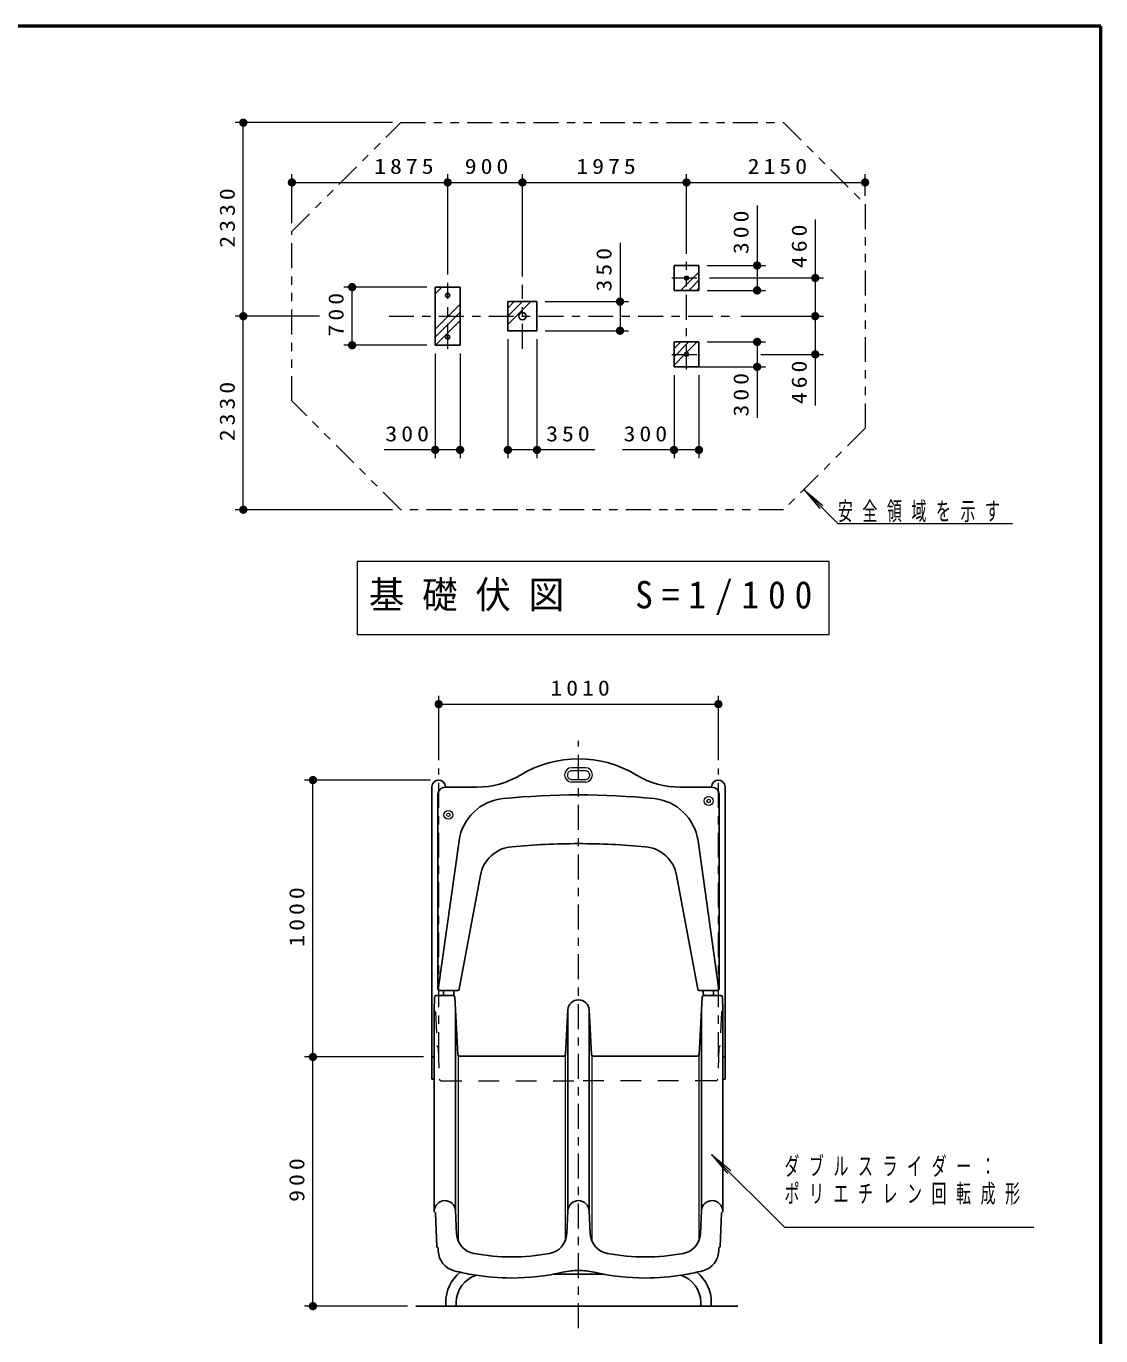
# Model space of a CAD drawing. Units: millimetres on the paper, scale 1:30, with parts at other scales. Extents: x -365 to 0, y -40 to 257.
# Drawn here: x -129.4 to 0, y 99.3 to 257 of the extents above; entities that cross this region are included whole.
import ezdxf

# ---------------------------------------------------------------- set-up
doc = ezdxf.new("R2010")
doc.units = ezdxf.units.MM
for name, pattern in [('USER1', [4.5, 2.5, -2]), ('USER2', [6, 3, -1, 1, -1]), ('USER3', [8, 3, -1, 1, -1, 1, -1])]:
    doc.linetypes.add(name, pattern=pattern)
doc.layers.add('LY_1', color=7, linetype='Continuous', lineweight=13)
doc.styles.add('ＭＳ ゴシック', font='')
doc.styles.get('ＭＳ ゴシック').set_extended_font_data('MS Gothic')

# ---------------------------------------------------------------- blocks, each defined once
blk = doc.blocks.new('filled_dot')
at = {"color": 0, "linetype": 'Continuous', "lineweight": -2, "const_width": 1.25}
blk.add_lwpolyline([(-0.625, 0, 1), (0.625, 0, 1)], format="xyb", close=True, dxfattribs=at)

msp = doc.modelspace()

# ---------------------------------------------------------------- linework, layer by layer
at = {"layer": 'LY_1', "lineweight": 50}
for p, q in [((0, 257), (-365, 257)), ((0, 0), (0, 257))]:
    msp.add_line(p, q, dxfattribs=at)
at = {"layer": 'LY_1'}
for p, q in [((-85.276, 245.385), (-104.219, 245.385)), ((-103.219, 222.085), (-103.219, 245.385)), ((-97.371, 233.291), (-97.371, 239.185)), ((-97.371, 238.185), (-78.621, 238.185)), ((-78.621, 227.115), (-78.621, 239.185)), ((-78.621, 238.185), (-69.621, 238.185)), ((-69.621, 226.865), (-69.621, 239.185)), ((-69.621, 238.185), (-49.871, 238.185)), ((-49.871, 229.61), (-49.871, 239.185)), ((-49.871, 238.185), (-28.37, 238.185)), ((-28.37, 236.579), (-28.37, 239.185)), ((-41.371, 235.418), (-41.371, 225.185)), ((-34.371, 233.732), (-34.371, 222.085)), ((-57.871, 230.911), (-57.871, 220.335)), ((-50.587, 225.185), (-48.371, 227.401)), ((-47.371, 228.185), (-40.371, 228.185)), ((-81.121, 225.585), (-91.121, 225.585)), ((-90.121, 218.585), (-90.121, 225.585)), ((-80.121, 224.784), (-79.32, 225.585)), ((-49.597, 225.185), (-48.371, 226.411)), ((-47.089, 226.685), (-33.371, 226.685)), ((-48.607, 225.185), (-48.371, 225.421)), ((-47.371, 225.185), (-40.371, 225.185)), ((-80.121, 220.541), (-77.121, 223.541)), ((-80.121, 219.551), (-77.121, 222.551)), ((-71.371, 221.089), (-68.625, 223.835)), ((-71.371, 222.079), (-69.615, 223.835)), ((-71.371, 223.069), (-70.605, 223.835)), ((-66.871, 223.835), (-56.871, 223.835)), ((-94.066, 222.085), (-104.219, 222.085)), ((-103.219, 198.785), (-103.219, 222.085)), ((-80.097, 218.585), (-77.121, 221.561)), ((-43.337, 222.085), (-33.371, 222.085)), ((-43.337, 222.085), (-33.371, 222.085)), ((-34.371, 222.085), (-34.371, 211.35)), ((-71.371, 219.335), (-71.371, 204.985)), ((-67.882, 220.335), (-67.871, 220.346)), ((-67.871, 219.335), (-67.871, 204.985)), ((-66.871, 220.335), (-56.871, 220.335)), ((-81.121, 218.585), (-91.121, 218.585)), ((-51.371, 217.189), (-49.574, 218.985)), ((-51.371, 218.179), (-50.564, 218.985)), ((-49.895, 217.675), (-48.585, 218.985)), ((-47.371, 218.985), (-40.371, 218.985)), ((-41.371, 218.985), (-41.371, 209.861)), ((-80.121, 217.585), (-80.121, 204.985)), ((-77.121, 217.585), (-77.121, 204.985)), ((-51.371, 216.199), (-50.061, 217.509)), ((-40.932, 217.485), (-33.371, 217.485)), ((-51.371, 214.985), (-51.371, 204.985)), ((-48.871, 215.985), (-40.371, 215.985)), ((-48.371, 214.985), (-48.371, 204.985)), ((-77.121, 205.985), (-86.259, 205.985)), ((-60.909, 205.985), (-71.371, 205.985)), ((-48.371, 205.985), (-57.59, 205.985)), ((-35.744, 201.217), (-33.815, 198.919)), ((-35.744, 201.217), (-33.446, 199.289)), ((-31.645, 197.119), (-35.744, 201.217)), ((-85.276, 198.785), (-104.219, 198.785)), ((-31.645, 197.119), (-10.645, 197.119)), ((-89.506, 192.552), (-89.506, 183.752)), ((-32.706, 192.552), (-89.506, 192.552)), ((-32.706, 183.752), (-32.706, 192.552)), ((-89.506, 183.752), (-32.706, 183.752)), ((-79.704, 168.633), (-79.704, 176.374)), ((-79.704, 175.374), (-46.037, 175.374)), ((-46.037, 168.633), (-46.037, 176.374)), ((-62.046, 167.726), (-63.684, 167.726)), ((-80.704, 166.23), (-95.841, 166.23)), ((-94.841, 132.897), (-94.841, 166.23)), ((-62.046, 165.994), (-63.684, 165.994)), ((-81.537, 132.897), (-95.841, 132.897)), ((-81.537, 132.897), (-95.841, 132.897)), ((-94.841, 102.897), (-94.841, 132.897)), ((-77.34, 133.06), (-77.34, 110.734)), ((-64.488, 133.06), (-64.488, 110.734)), ((-61.253, 133.06), (-61.253, 110.734)), ((-48.401, 133.06), (-48.401, 110.734)), ((-46.852, 121.163), (-44.921, 118.867)), ((-46.852, 121.163), (-44.552, 119.237)), ((-38.079, 112.404), (-46.852, 121.163)), ((-38.079, 112.404), (-8.079, 112.404)), ((-83.463, 102.897), (-95.841, 102.897))]:
    msp.add_line(p, q, dxfattribs=at)
at = {"layer": 'LY_1', "lineweight": 25}
for p, q in [((-51.371, 228.185), (-48.371, 228.185)), ((-51.371, 228.185), (-51.371, 225.185)), ((-48.371, 228.185), (-48.371, 225.185)), ((-80.121, 225.585), (-77.121, 225.585)), ((-80.121, 218.585), (-80.121, 225.585)), ((-77.121, 218.585), (-77.121, 225.585)), ((-50.061, 226.875), (-49.681, 226.875)), ((-50.061, 226.495), (-50.061, 226.875)), ((-50.061, 226.495), (-49.681, 226.495)), ((-49.681, 226.495), (-49.681, 226.875)), ((-51.371, 225.185), (-48.371, 225.185)), ((-71.371, 223.835), (-67.871, 223.835)), ((-71.371, 220.335), (-71.371, 223.835)), ((-67.871, 220.335), (-67.871, 223.835)), ((-71.371, 220.335), (-67.871, 220.335)), ((-80.121, 218.585), (-77.121, 218.585)), ((-51.371, 215.985), (-51.371, 218.985)), ((-51.371, 218.985), (-48.371, 218.985)), ((-50.061, 217.675), (-50.061, 217.295)), ((-50.061, 217.675), (-49.681, 217.675)), ((-49.681, 217.675), (-49.681, 217.295)), ((-48.371, 215.985), (-48.371, 218.985)), ((-50.061, 217.295), (-49.681, 217.295)), ((-51.371, 215.985), (-48.371, 215.985)), ((-80.514, 132.897), (-80.514, 165.42)), ((-79.787, 164.547), (-79.787, 141.08)), ((-78.954, 165.38), (-75.102, 165.38)), ((-78.894, 165.353), (-78.894, 165.42)), ((-50.639, 165.38), (-46.787, 165.38)), ((-45.954, 164.547), (-45.954, 141.08)), ((-45.227, 132.897), (-45.227, 165.42)), ((-79.773, 141.013), (-77.256, 158.923)), ((-45.968, 141.013), (-48.485, 158.923)), ((-77.225, 141.05), (-74.683, 154.765)), ((-48.516, 141.05), (-51.058, 154.765)), ((-77.389, 140.913), (-79.62, 140.913)), ((-79.119, 140.749), (-79.113, 140.304)), ((-77.891, 140.749), (-77.897, 140.304)), ((-48.352, 140.913), (-46.12, 140.913)), ((-47.85, 140.749), (-47.844, 140.304)), ((-46.622, 140.749), (-46.628, 140.304)), ((-80.227, 138.505), (-80.2, 140.096)), ((-77.981, 140.304), (-79.988, 140.304)), ((-77.406, 133.202), (-77.77, 140.104)), ((-48.335, 133.202), (-47.971, 140.104)), ((-47.76, 140.304), (-45.753, 140.304)), ((-45.514, 138.505), (-45.541, 140.096)), ((-80.227, 138.505), (-80.227, 114.328)), ((-77.667, 113.972), (-77.667, 138.15)), ((-64.422, 133.202), (-64.139, 138.572)), ((-64.14, 138.527), (-64.141, 138.505)), ((-64.139, 138.572), (-64.139, 114.395)), ((-61.602, 138.572), (-61.602, 114.395)), ((-61.319, 133.202), (-61.602, 138.572)), ((-61.601, 138.527), (-61.6, 138.505)), ((-48.074, 113.972), (-48.074, 138.15)), ((-45.514, 138.505), (-45.514, 114.328)), ((-80.537, 132.897), (-80.537, 130.23)), ((-80.537, 132.897), (-80.227, 132.897)), ((-64.633, 133.002), (-77.194, 133.002)), ((-48.547, 133.002), (-61.108, 133.002)), ((-45.204, 132.897), (-45.514, 132.897)), ((-45.204, 132.897), (-45.204, 130.23)), ((-80.537, 130.23), (-80.227, 130.23)), ((-45.204, 130.23), (-45.514, 130.23)), ((-80.227, 114.35), (-80.227, 114.328)), ((-79.927, 110.094), (-80.067, 114.104)), ((-77.541, 111.6), (-77.689, 114.395)), ((-64.286, 111.6), (-64.139, 114.395)), ((-61.455, 111.6), (-61.602, 114.395)), ((-48.2, 111.6), (-48.052, 114.395)), ((-45.674, 114.104), (-45.814, 110.094)), ((-45.526, 114.266), (-45.613, 114.179)), ((-45.514, 114.35), (-45.514, 114.328)), ((-79.746, 109.528), (-79.758, 109.873)), ((-45.983, 109.873), (-45.995, 109.528)), ((-59.862, 106.742), (-65.879, 106.742)), ((-82.463, 102.897), (-43.693, 102.897)), ((-78.855, 102.897), (-78.855, 103.342)), ((-77.585, 102.897), (-77.585, 103.342)), ((-48.155, 102.897), (-48.155, 103.342)), ((-46.885, 102.897), (-46.885, 103.342))]:
    msp.add_line(p, q, dxfattribs=at)
at = {"layer": 'LY_1', "linetype": 'USER2'}
for p, q in [((-49.871, 215.66), (-49.871, 228.61)), ((-78.621, 218.156), (-78.621, 226.115)), ((-69.621, 218.156), (-69.621, 225.865)), ((-51.627, 226.685), (-48.089, 226.685)), ((-85.682, 222.085), (-44.337, 222.085)), ((-51.627, 217.485), (-48.089, 217.485)), ((-62.87, 100.257), (-62.87, 170.966)), ((-79.704, 132.897), (-79.704, 167.633)), ((-46.037, 132.897), (-46.037, 167.633))]:
    msp.add_line(p, q, dxfattribs=at)
at = {"layer": 'LY_1', "linetype": 'USER1', "lineweight": 25}
for p, q in [((-80.227, 138.527), (-80.227, 138.505)), ((-45.514, 138.527), (-45.514, 138.505))]:
    msp.add_line(p, q, dxfattribs=at)
at = {"layer": 'LY_1', "linetype": 'USER1'}
for p, q in [((-80.067, 138.281), (-79.927, 134.272)), ((-45.674, 138.281), (-45.814, 134.272)), ((-79.758, 134.05), (-79.625, 130.242)), ((-45.983, 134.05), (-46.116, 130.242)), ((-79.414, 130.038), (-62.87, 130.038)), ((-46.327, 130.038), (-62.87, 130.038))]:
    msp.add_line(p, q, dxfattribs=at)
at = {"layer": 'LY_1', "linetype": 'USER3'}
msp.add_lwpolyline([(-84.276, 198.785), (-97.371, 211.879), (-97.371, 232.291), (-84.276, 245.385), (-38.176, 245.385), (-28.37, 235.579), (-28.37, 208.591), (-38.177, 198.785)], close=True, dxfattribs=at)
at = {"layer": 'LY_1'}
msp.add_lwpolyline([(-62.046, 167.356), (-63.684, 167.356), (-63.782, 167.346), (-63.877, 167.32), (-63.965, 167.276), (-64.043, 167.216), (-64.109, 167.144), (-64.161, 167.06), (-64.197, 166.968), (-64.215, 166.872), (-64.215, 166.773), (-64.197, 166.677), (-64.161, 166.585), (-64.109, 166.502), (-64.043, 166.429), (-63.965, 166.37), (-63.877, 166.326), (-63.782, 166.299), (-63.684, 166.29), (-62.046, 166.29), (-61.948, 166.299), (-61.853, 166.326), (-61.765, 166.37), (-61.687, 166.429), (-61.621, 166.502), (-61.569, 166.585), (-61.533, 166.677), (-61.515, 166.773), (-61.515, 166.872), (-61.533, 166.968), (-61.569, 167.06), (-61.621, 167.144), (-61.687, 167.216), (-61.765, 167.276), (-61.853, 167.32), (-61.948, 167.346)], close=True, dxfattribs=at)
at = {"layer": 'LY_1', "lineweight": 25}
for centre, radius in [((-78.621, 224.585), 0.243), ((-69.621, 222.085), 0.446), ((-78.621, 219.585), 0.243)]:
    msp.add_circle(centre, radius, dxfattribs=at)
at = {"layer": 'LY_1'}
for centre, radius in [((-47.204, 163.713), 0.533), ((-78.537, 162.047), 0.533), ((-47.204, 163.713), 0.217), ((-78.537, 162.047), 0.217)]:
    msp.add_circle(centre, radius, dxfattribs=at)
at = {"layer": 'LY_1', "lineweight": 25}
for centre, radius, start, end in [((-62.87, 155.247), 13.533, 58.88315, 121.0697), ((-79.704, 165.42), 0.81, 0, 180), ((-75.102, 175.547), 10.167, 270, 301.0697), ((-50.681, 175.398), 10.018, 238.7575, 270.23577), ((-46.037, 165.42), 0.81, 0, 180), ((-78.954, 164.547), 0.833, 90, 180), ((-71.38, 158.097), 5.933, 95.60051, 172), ((-62.87, 71.313), 93.133, 84.39949, 95.60051), ((-54.36, 158.097), 5.933, 8, 84.39949), ((-46.787, 164.547), 0.833, 0, 90), ((-70.521, 153.993), 4.233, 95.28653, 169.5), ((-62.87, 71.313), 87.267, 90, 95.28653), ((-62.87, 71.313), 87.267, 84.71347, 90), ((-55.22, 153.993), 4.233, 10.5, 84.71347), ((-79.62, 141.08), 0.167, 180, 270), ((-79.286, 140.747), 0.167, 0.81428, 90), ((-77.724, 140.747), 0.167, 90, 179.18572), ((-77.389, 141.08), 0.167, 270, 349.5), ((-48.352, 141.08), 0.167, 190.5, 270), ((-48.017, 140.747), 0.167, 0.81428, 90), ((-46.455, 140.747), 0.167, 90, 179.18572), ((-46.12, 141.08), 0.167, 270, 0), ((-79.988, 140.092), 0.212, 90, 179), ((-77.981, 140.092), 0.212, 3.02029, 90), ((-62.87, 138.505), 1.27, 90, 176.97971), ((-62.87, 138.505), 1.27, 3.02029, 90), ((-47.76, 140.092), 0.212, 90, 176.97971), ((-45.753, 140.092), 0.212, 1, 90), ((-77.194, 133.213), 0.212, 183.02029, 270), ((-64.633, 133.213), 0.212, 270, 356.97971), ((-61.108, 133.213), 0.212, 183.02029, 270), ((-48.547, 133.213), 0.212, 270, 356.97971), ((-78.957, 114.328), 1.27, 3.02029, 179), ((-62.87, 114.328), 1.27, 90, 176.97971), ((-62.87, 114.328), 1.27, 1, 90), ((-46.784, 114.328), 1.27, 1, 176.97971), ((-80.066, 114.328), 0.161, 180, 250.53716), ((-80.147, 114.101), 0.0796, 2, 70.53716), ((-45.594, 114.101), 0.0796, 109.46284, 178), ((-45.674, 114.328), 0.161, 289.46284, 0), ((-75.005, 111.734), 2.54, 183.02029, 259.69049), ((-66.823, 111.734), 2.54, 280.30951, 356.97971), ((-58.918, 111.734), 2.54, 183.02029, 259.69049), ((-50.736, 111.734), 2.54, 280.30951, 356.97971), ((-79.766, 110.1), 0.161, 181.99968, 252.67137), ((-79.838, 109.871), 0.0796, 2, 72.67137), ((-77.208, 109.617), 2.54, 182, 255.65284), ((-70.914, 134.224), 25.4, 259.69049, 270), ((-70.914, 134.224), 25.4, 270, 280.30951), ((-54.827, 134.224), 25.4, 259.69049, 270), ((-54.827, 134.224), 25.4, 270, 280.30951), ((-48.533, 109.617), 2.54, 284.34716, 358), ((-45.903, 109.871), 0.0796, 107.32863, 178), ((-45.975, 110.1), 0.161, 287.32863, 358.00032), ((-74.185, 103.342), 4.67, 128.81173, 180), ((-70.914, 134.224), 27.94, 255.65284, 260.64848), ((-74.185, 103.342), 3.4, 106.2713, 180), ((-70.914, 134.224), 27.94, 260.64848, 270), ((-70.914, 134.224), 27.94, 270, 282.76368), ((-62.87, 98.717), 8.467, 90, 102.76368), ((-62.87, 98.717), 8.467, 77.23632, 90), ((-54.827, 134.224), 27.94, 257.23632, 270), ((-54.827, 134.224), 27.94, 270, 279.35152), ((-51.555, 103.342), 3.4, 0, 73.7287), ((-54.827, 134.224), 27.94, 279.35152, 284.34716), ((-51.555, 103.342), 4.67, 0, 51.18827)]:
    msp.add_arc(centre, radius, start, end, dxfattribs=at)
at = {"layer": 'LY_1'}
for centre, start, end in [((-63.684, 166.86), 90, 270), ((-62.046, 166.86), 270, 90)]:
    msp.add_arc(centre, 0.866, start, end, dxfattribs=at)
at = {"layer": 'LY_1', "linetype": 'USER1'}
for centre, radius, start, end in [((-80.066, 138.505), 0.161, 180, 250.53716), ((-80.147, 138.278), 0.0796, 2, 70.53716), ((-45.594, 138.278), 0.0796, 109.46284, 178), ((-45.674, 138.505), 0.161, 289.46284, 0), ((-79.766, 134.277), 0.161, 181.99968, 252.67154), ((-79.838, 134.048), 0.0796, 2, 72.67154), ((-45.903, 134.048), 0.0796, 107.32863, 178), ((-45.975, 134.277), 0.161, 287.32863, 358.00032), ((-79.414, 130.25), 0.212, 182, 270), ((-46.327, 130.25), 0.212, 270, 358)]:
    msp.add_arc(centre, radius, start, end, dxfattribs=at)

# ---------------------------------------------------------------- block references
at = {"layer": 'LY_1', "xscale": 0.4, "yscale": 0.4}
for p, rotation in [((-103.219, 245.385), 270), ((-78.621, 238.185), 180), ((-69.621, 238.185), 180), ((-49.871, 238.185), 180), ((-28.37, 238.185), 180), ((-41.371, 228.185), 270), ((-34.371, 226.685), 270), ((-90.121, 225.585), 270), ((-41.371, 225.185), 90), ((-57.871, 223.835), 270), ((-103.219, 222.085), 270), ((-103.219, 222.085), 90), ((-34.371, 222.085), 270), ((-34.371, 222.085), 90), ((-57.871, 220.335), 90), ((-41.371, 218.985), 270), ((-90.121, 218.585), 90), ((-34.371, 217.485), 90), ((-41.371, 215.985), 90), ((-77.121, 205.985), 180), ((-67.871, 205.985), 180), ((-48.371, 205.985), 180), ((-103.219, 198.785), 90), ((-46.037, 175.374), 180), ((-94.841, 166.23), 270), ((-94.841, 132.897), 90), ((-94.841, 132.897), 270), ((-94.841, 102.897), 90)]:
    msp.add_blockref('filled_dot', p, dxfattribs=dict(at, rotation=rotation))
for p in [(-97.371, 238.185), (-78.621, 238.185), (-69.621, 238.185), (-49.871, 238.185), (-80.121, 205.985), (-71.371, 205.985), (-51.371, 205.985), (-79.704, 175.374)]:
    msp.add_blockref('filled_dot', p, dxfattribs=at)

# ---------------------------------------------------------------- texts
at = {"layer": 'LY_1', "style": 'ＭＳ ゴシック'}
for s, insert, char_height, attachment_point in [('\\T1.33;\\W1.15;1875', (-83.657, 239.185), 1.833, 8), ('\\T1.33;\\W1.15;900', (-73.704, 239.185), 1.833, 8), ('\\T1.33;\\W1.15;1975', (-59.318, 239.185), 1.833, 8), ('\\T1.33;\\W1.15;2150', (-38.697, 239.185), 1.833, 8), ('\\T1.33;\\W1.15;300', (-83.259, 206.985), 1.833, 8), ('\\T1.33;\\W1.15;350', (-63.909, 206.985), 1.833, 8), ('\\T1.33;\\W1.15;300', (-54.59, 206.985), 1.833, 8), ('\\T1.64;\\W0.6;安全領域を示す', (-31.645, 197.269), 2.199, 7), ('\\T1.5;\\W0.95;基礎伏図\u3000S=1/100', (-88.106, 188.152), 3.299, 4), ('\\T1.33;\\W1.15;1010', (-62.447, 176.374), 1.833, 8), ('\\T1.64;\\W0.6;ダブルスライダー：', (-38.079, 120.854), 2.199, 1), ('\\T1.64;\\W0.6;ポリエチレン回転成形', (-38.079, 117.554), 2.199, 1)]:
    msp.add_mtext(s, dxfattribs=dict(at, insert=insert, char_height=char_height, attachment_point=attachment_point))
at = {"layer": 'LY_1', "char_height": 1.833, "attachment_point": 8, "rotation": 90, "style": 'ＭＳ ゴシック'}
for s, insert in [('\\T1.33;\\W1.15;2330', (-104.219, 234.144)), ('\\T1.33;\\W1.15;300', (-42.371, 232.418)), ('\\T1.33;\\W1.15;460', (-35.371, 230.732)), ('\\T1.33;\\W1.15;350', (-58.871, 227.911)), ('\\T1.33;\\W1.15;700', (-91.121, 222.501)), ('\\T1.33;\\W1.15;460', (-35.371, 214.35)), ('\\T1.33;\\W1.15;300', (-42.371, 212.861)), ('\\T1.33;\\W1.15;2330', (-104.219, 210.844)), ('\\T1.33;\\W1.15;1000', (-95.841, 149.984)), ('\\T1.33;\\W1.15;900', (-95.841, 118.313))]:
    msp.add_mtext(s, dxfattribs=dict(at, insert=insert))

doc.saveas('drawing.dxf')
